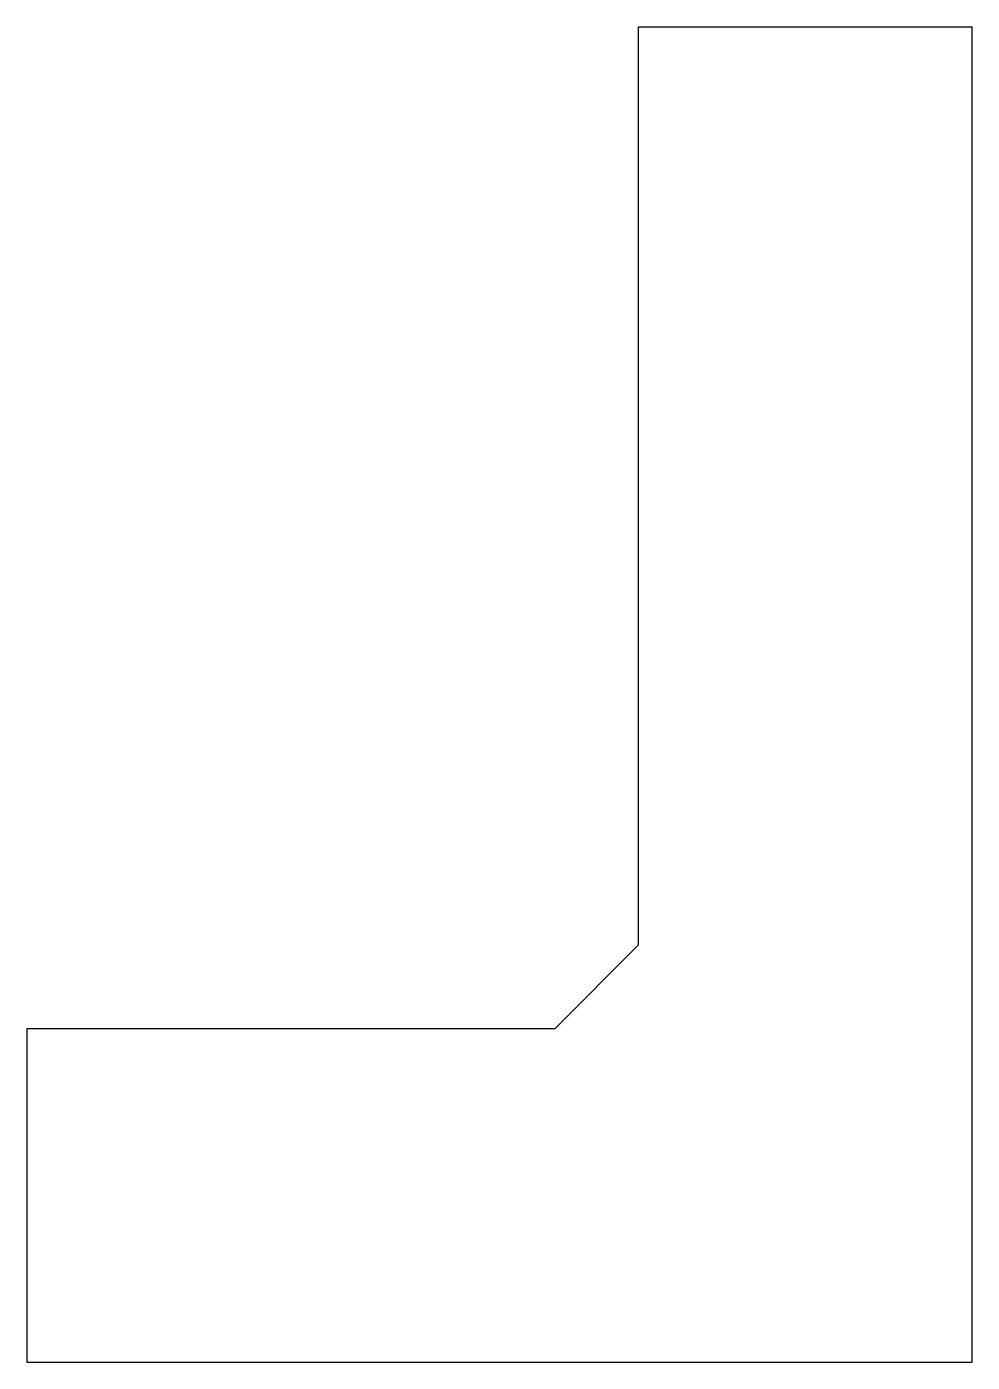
# Model space of a CAD drawing. Units: millimetres at full size, sheet at 1:100. Extents: x -6367 to -4667, y -3490 to -1090.
import ezdxf

# ---------------------------------------------------------------- set-up
doc = ezdxf.new("R2010")
doc.units = ezdxf.units.MM
doc.header["$LTSCALE"] = 100
doc.layers.add('0-0', color=7, linetype='Continuous')

msp = doc.modelspace()

# ---------------------------------------------------------------- linework, layer by layer
at = {"layer": '0-0'}
for p, q in [((-4667.3, -3489.8), (-4667.3, -1089.8)), ((-6367.3, -2889.8), (-5417.3, -2889.8))]:
    msp.add_line(p, q, dxfattribs=at)
for points in [[(-5417.3, -2889.8), (-5267.3, -2739.8), (-5267.3, -1089.8), (-4667.3, -1089.8)], [(-6367.3, -2889.8), (-6367.3, -3489.8), (-4667.3, -3489.8)]]:
    msp.add_lwpolyline(points, dxfattribs=at)

doc.saveas('drawing.dxf')
